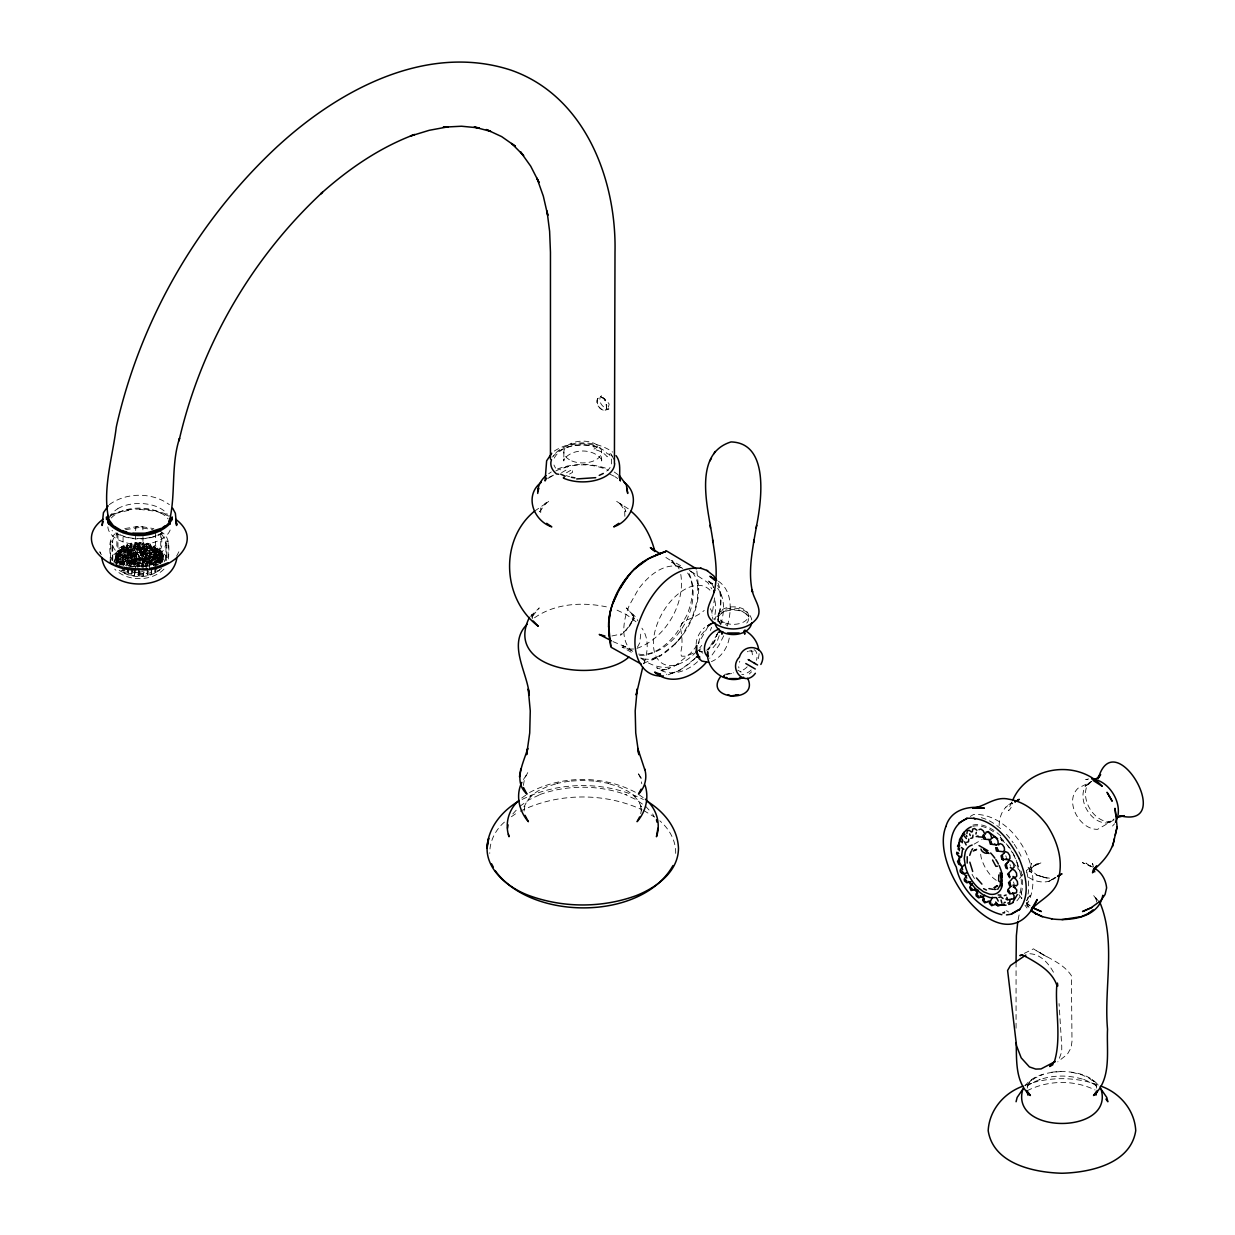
<?xml version="1.0" encoding="UTF-8"?>
<svg xmlns="http://www.w3.org/2000/svg" width="1235" height="1235" viewBox="0 0 1235 1235"><rect width="100%" height="100%" fill="white"/><g stroke="black" fill="none" stroke-linecap="round" stroke-linejoin="round"><path stroke-width="0.75" stroke-dasharray="5 3.75" d="M110.038 562.172C111.273 552.971 106.488 540.575 115.117 533.782M117.016 532.625L116.846 545.901L117.943 548.927L123.068 545.963L123.068 532.717M146.409 548.433L146.409 542.952L146.996 549.683L147.243 543.107L147.691 544.095L150.516 543.94L151.179 549.637L151.179 544.156L150.238 544.697L149.836 550.439L120.366 554.994L118.792 554.654L118.792 549.174L120.613 550.532L117.186 551.088L117.063 557.078L152.908 552.215L154.792 551.119L154.792 545.638L153.31 546.487L153.155 553.234L153.155 547.753L150.593 546.271L149.111 547.136L148.956 553.898L149.111 552.616M162.68 559.007L162.68 553.527L161.43 554.253L161.276 560.999C161.137 559.193 164.873 557.217 162.495 553.033L160.92 553.944L158.342 552.462L162.001 551.952L161.816 566.124M563.855 452.041L563.839 460.964L564.241 458.71L563.392 460.315C571.141 447.888 594.313 447.888 602.062 460.315L601.213 458.725L601.615 460.964L601.615 452.041M1016.065 961.957L1016.065 1029.295M139.339 547.8L139.354 542.335L139.709 548.556L140.111 542.335L142.426 543.277L143.677 542.566L143.677 548.047L144.526 548.139L144.526 542.659L142.951 543.57L142.781 550.331L142.241 549.158L144.109 548.402M675.684 853.4C676.039 840.68 669.277 828.963 659.83 820.812M698.717 588.725C698.3 615.524 682.754 642.385 659.783 656.171M759.139 653.67L758.182 660.385M714.602 597.848L711.993 615.169M130.447 566.958L163.066 561.601L163.066 555.58L161.43 554.253M110.486 543.184L110.996 541.177L112.709 541.084L112.709 560.412L110.625 557.155L110.486 543.184L110.625 544.82L112.709 545.283M168.192 543.184L168.053 557.155L165.953 560.412L165.953 541.084C169.118 539.834 169.149 546.534 165.953 545.283M112.709 556.229L112.709 560.412M165.953 560.412L165.953 556.229M115.936 559.517L115.874 553.928L118.359 555.395L118.359 560.875L118.529 554.114L122.033 553.573L122.574 560.227L122.033 559.054L118.112 559.856L115.997 558.992M999.115 825.675C999.347 816.705 1002.82 806.47 1012.191 803.445M116.028 562.898C121.555 544.928 153.063 545.005 162.202 560.119M115.596 557.865C120.999 539 157.679 539 163.082 557.865M523.378 785.46L524.52 778.776L527.901 772.338L522.559 781.029M524.041 811.102L525.168 804.479L524.072 806.81L527.484 800.326L533.011 794.352L529.923 796.621L537.812 791.064L547.445 786.494L558.436 783.113L556.738 783.407L570.369 781.029L569.489 781.168L582.766 780.412L596.026 781.184L595.162 781.029L608.778 783.422L607.08 783.129L618.071 786.525L627.72 791.095L635.593 796.652L632.49 794.383L638.001 800.357L641.397 806.841L640.286 804.494L641.413 811.086M640.733 813.68L641.582 808.709M110.038 562.527L112.277 556.059L118.622 550.563L117.14 551.397L127.329 547.476L139.339 546.086L151.349 547.476L161.538 551.397L160.041 550.563L166.385 556.059L168.053 559.223M113.929 561.786C119.826 541.455 158.852 541.47 164.749 561.786M113.929 563.253C119.98 543.678 154.313 543.755 164.224 560.242M533.103 613.934L532.023 619.939L531.621 614.413M624.864 516.307L624.57 507.878L625.898 511.83L619.09 502.63L622.255 505.285L616.666 501.395L628.353 508.835M1018.103 919.843L1019.786 911.569M112.184 560.381C113.234 551.875 108.927 540.498 116.97 534.276M161.692 534.276C181.792 561.771 115.442 568.347 112.184 543.138M729.252 638.047C727.461 648.051 721.024 657.699 711.406 661.605M698.192 643.234L701.048 635.222L706.497 628.615M719.218 635.67L716.346 643.682L710.881 650.274M718.492 613.795L717.782 616.975C724.019 606.987 742.652 606.972 748.889 616.975L748.178 613.795M720.869 624.509C724.127 612.714 725.578 598.589 717.628 588.292M727.322 625.96C731.784 611.093 732.648 590.608 718.075 580.975M1027.242 1088.112L1028.076 1084.623L1031.565 1079.73L1029.28 1082.416L1035.27 1077.893L1043.096 1074.45M643.744 663.843C647.943 652.312 649.378 638.711 641.907 628.167M739.41 662.346L739.78 661.25M718.183 632.073L713.799 642.262L708.365 649.795M118.977 554.777L119.177 548.788L121.74 548.108L121.292 547.12L121.74 553.589L121.74 548.108M155.595 532.717L155.595 545.963L160.735 548.927L161.831 545.793L161.646 532.625M1011.897 802.009C999.902 825.706 1023.8 791.388 1005.398 807.443M708.01 626.639L698.254 643.775M723.725 635.778L718.909 645.349L709.693 658.317M717.628 633.401L707.917 650.212M554.222 458.139C561.817 443.936 581.345 443.288 595.332 446.283L593.973 446.036L594.297 449.386A23.403 13.508 0 0 1 607.126 456.78L611.124 455.082L612.004 456.147A31.909 18.417 0 0 1 613.949 459.698M593.973 449.154L597.261 447.07L596.999 445.727C582.117 441.96 561.632 442.794 552.554 457.027M176.59 556.136L178.874 551.767M532.686 616.003L539.247 607.913L529.414 617.407M637.414 647.248L639.761 642.895L641.011 631.471M157.37 570.431L156.212 569.551M1088.977 783.854L1085.565 785.831C1077.105 800.048 1090.52 823.266 1107.054 823.035L1114.016 819.021M1112.534 826.03L1114.572 823.776M681.674 636.071L675.051 643.991L681.674 636.071L692.14 618.087L697.682 599.454L697.682 582.75L697.96 584.263L695.907 577.64L692.573 572.361L693.669 573.812L689.238 570.153M1059.368 1058.256L1061.745 1051.68L1061.745 1046.277L1059.059 1003.592M142.951 549.05L127.483 550.887L125.414 551.767L125.955 552.94L125.955 547.46L123.253 545.947L123.253 551.428L127.359 550.501L127.915 557.139L128.069 550.393L131.574 549.853L132.114 556.491M134.136 569.412L134.569 575.263L146.965 573.426L155.101 572.083L155.425 566.124M1019.616 878.517L1023.985 872.389M1025.019 1085.874C1033.34 1074.527 1048.808 1072.212 1061.961 1071.517M697.266 645.272L690.535 653.315L675.607 665.372L668.012 668.876L669.015 668.521L661.821 670.157L667.363 669.648L661.157 669.401L662.037 669.679L656.619 667.687C670.775 678.586 689.871 670.682 700.523 658.687M161.831 533.026L160.735 533.798L160.735 548.927M512.834 813.88L517.496 808.832M504.42 822.109C495.42 829.905 489.508 841.375 489.77 853.385M161.785 567.853C151.102 579.107 131.358 579.091 119.162 570.261M163.962 569.119C151.442 581.824 127.22 581.824 114.716 569.119M606.709 471.091C612.298 467.231 613.162 459.59 609.179 454.279L607.126 453.662A23.403 13.508 0 0 0 594.297 446.252L593.973 446.036M675.514 643.45L661.327 654.92L654.087 658.255L655.538 657.746L648.776 659.289L642.54 659.042L644.346 659.243L640.749 657.915M694.579 658.811L680.207 670.265L667.61 675.005M749.29 673.955L751.575 671.825M696.478 656.943C688.265 665.279 678.277 672.674 666.406 674.31M534.508 511.166L548.834 501.364L543.23 505.254L546.379 502.614L539.556 511.83L540.884 507.878L540.59 516.307M1027.597 897.799L1030.299 895.499L1026.655 900.608L1028.199 897.768L1026.964 902.986L1028.199 908.204L1027.196 904.807L1028.987 907.308M1026.764 870.289L1030.932 867.14L1041.553 862.617L1033.093 866.353L1037.909 863.08L1032.522 867.155L1029.141 871.895L1031.379 863.373L1030.268 868.097L1031.379 872.836L1027.829 867.109L1036.86 875.059L1047.172 878.27C1018.566 868.977 1051.927 881.45 1055.446 877.637C1047.265 884.862 1034.729 882.238 1026.81 876.063M1027.041 1086.09C1043.59 1074.712 1065.867 1073.632 1084.608 1079.776M109.297 504.636C126.402 492.132 152.275 492.132 169.38 504.636M534.508 617.793C555.117 603.39 582.364 601.769 606.37 606.848M521.71 798.042L526.388 794.738M519.827 806.316L529.228 799.693L540.714 794.275L539.263 794.753C567.112 784.704 598.419 784.719 626.269 794.769L624.802 794.29L636.287 799.74L644.099 805.266M511.413 816.736L517.172 812.676M554.253 451.099C571.326 439.907 595.996 440.123 612.637 452.087M548.664 473.777L551.258 471.971M547.769 478.547L553.65 475.151M706.636 650.305L714 642.524A14.866 8.63 -59.9 0 0 716.871 634.697M159.701 569.875C149.065 578.011 129.598 578.026 118.961 569.875M155.27 556.167L155.116 557.448L155.27 550.687L156.752 549.837L159.315 551.319L159.315 556.8L160.272 549.575L159.068 555.765L116.985 562.28L115.596 561.508M157.586 553.064L157.818 547.445L156.397 548.263L156.397 553.743L151.781 554.638L152.183 548.911L155.703 548.371L156.243 555.024C155.872 553.11 159.485 551.211 157.354 547.12L153.866 547.645L153.31 546.487M123.87 571.928L124.442 566.711M127.483 567.915L127.822 573.812L128.147 568.131M120.783 554.747L120.613 556.012L120.783 549.266L124.287 548.711L124.828 555.364L124.982 548.602L126.464 547.753L129.042 549.235L129.042 554.716L129.196 547.954L130.678 547.105L133.241 548.587L131.759 549.436L129.196 547.954M130.323 551.011L130.987 558.93L130.447 557.757L132.516 556.877L145.143 554.916L147.582 555.287L147.814 556.321L147.274 549.668L143.769 550.208L143.615 556.97L143.075 550.316L139.57 550.872L139.401 557.618L139.57 556.352M133.395 552.786L133.241 554.067L133.395 547.306L136.915 546.765L137.456 553.419L137.61 546.657L139.092 545.808L141.655 547.29L141.655 552.771L141.824 546.009L143.306 545.144L145.869 546.626L142.365 547.182L141.824 546.009M136.483 554.561L136.329 555.843L136.483 549.081L139.987 548.541L140.528 555.194L140.697 548.433L142.179 547.584L144.742 549.066L144.742 554.546L144.896 547.784L146.378 546.935L148.956 548.417L145.437 548.957L144.896 547.784M146.023 550.841L145.869 552.107L146.023 545.361L147.505 544.496L150.083 545.978L150.083 551.458L149.528 550.285L150.855 549.837M142.643 558.127L142.488 559.409L142.643 552.647L144.124 551.783L146.687 553.265L146.687 558.745L146.857 551.999L148.339 551.134L150.902 552.616L150.902 558.096L151.056 551.335L152.538 550.486L155.116 551.968L151.596 552.508L151.056 551.335M136.174 563.639L127.359 565.182M145.73 559.903L141.114 560.798L141.516 555.071L142.998 554.222L145.56 555.704L144.078 556.553L141.516 555.071M148.802 561.678L137.548 562.851L135.48 563.747L136.02 564.904L136.174 558.158L139.694 557.618L140.234 564.256L140.389 557.51L143.893 556.954L144.433 563.608L144.603 556.846L146.085 555.997L148.648 557.479L147.166 558.328L144.603 556.846M158.342 557.942L147.104 559.131L145.02 560.011L145.56 561.184L145.73 554.422L149.234 553.882L149.775 560.536L149.929 553.774L151.411 552.909L153.989 554.391L153.989 559.872L154.143 553.126L155.625 552.261L158.188 553.743L154.684 554.283L154.143 553.126M123.855 556.522L123.701 557.803L123.901 545.623L125.599 545.885L126.788 544.403L127.081 550.501L127.081 545.021M117.402 562.033L117.232 563.314L117.402 556.553L118.884 555.688L121.447 557.17L119.965 558.035L117.402 556.553M121.601 561.385L121.447 562.651L121.601 555.904L125.106 555.349L125.646 562.002L125.816 555.241L129.32 554.7L129.86 555.873L126.356 556.414L125.816 555.241M124.689 563.16L120.073 564.055M130.015 560.072L129.86 561.354L130.015 554.592L133.534 554.052L134.075 560.705L134.229 553.944L135.711 553.095L138.274 554.577L138.274 560.057L138.444 553.295L139.925 552.431L142.488 553.913L141.006 554.777L138.444 553.295M133.102 561.848L123.979 563.268L124.519 564.441L124.689 557.68L128.193 557.139L128.733 563.777L128.888 557.031L132.392 556.476M124.164 572.376L128.594 571.573M139.262 565.414L139.107 566.695L139.262 559.934L142.967 558.56L143.353 575.34L143.708 569.505M143.476 564.765L143.306 566.031L143.476 559.285L146.98 558.745L147.521 565.383L147.675 558.637L149.157 557.772L151.72 559.254L150.238 560.119L147.675 558.637M131.666 573.349L127.822 573.812M135.881 572.7L133.04 572.577C128.533 575.464 134.908 574.892 132.253 569.119M151.89 563.453L151.72 564.735L151.89 557.973L155.394 557.433L155.934 564.086L156.089 557.325L159.608 556.784L160.149 563.438L160.303 556.676L163.082 556.028M140.08 572.052L135.171 572.808L135.726 573.982L135.711 558.56L136.483 559.764L142.843 559.501L143.306 560.551L139.802 561.107L139.262 559.934M134.569 575.263L134.986 569.52M161.43 559.733L150.176 560.906L148.107 561.786L148.648 562.959L148.802 556.198L152.306 555.657L152.862 562.311L153.017 555.549L154.499 554.7L157.061 556.182L157.061 561.663L157.215 554.901L158.697 554.036L161.276 555.518L159.794 556.383L157.215 554.901M139.925 573.333L139.385 572.16L144.294 571.404M143.167 573.827L142.982 575.062M147.382 573.179L147.552 574.692L147.891 570.647M151.581 572.531L151.55 573.58L151.874 567.683M974.106 844.153L982.118 839.46M566.433 472.789L572.592 469.207L572.592 472.326L566.85 475.645M126.109 546.179L127.591 545.33L130.169 546.812L128.687 547.661L126.109 546.179L126.109 551.659L123.577 551.582M125.955 547.46L122.45 548L121.864 546.75L121.292 552.601M131.296 544.373L131.296 549.853L130.771 543.246L131.296 544.373L129.814 545.237L127.437 544.172L126.788 549.884M119.656 551.69L123.16 551.15L123.701 552.323L122.219 553.172L119.656 551.69L119.486 558.452L119.486 552.971L116.939 551.489L116.831 566.093M130.169 552.292L130.323 545.53L133.828 544.99L134.368 551.628L134.538 544.882L138.042 544.342L138.582 550.98L138.737 544.234L140.219 543.369L142.781 544.851L139.277 545.391L138.737 544.234M119.486 552.971L115.997 553.512L115.997 564.024M124.828 549.884L121.323 550.424L120.783 549.266M135.495 543.724L135.495 549.204L134.955 542.566L135.495 543.724L134.013 544.589L131.45 543.107L130.771 548.726M118.359 555.395L115.596 556.043L115.596 561.971M129.042 549.235L125.522 549.776L124.982 548.602M134.368 546.148L132.886 547.012L130.323 545.53M139.709 543.076L138.227 543.925L135.68 542.489M115.997 558.544L117.232 557.834L115.596 556.491M122.574 554.747L121.092 555.596L118.529 554.114M127.915 551.659L124.395 552.215L123.855 551.042M138.582 545.5L135.078 546.04L134.538 544.882M116.167 559.038L119.78 558.436L120.32 565.09M135.356 551.52L137.919 553.002L139.401 552.138L136.838 550.656L135.356 551.52L135.202 558.266L135.202 552.786L132.624 551.304L131.142 552.168L131.142 557.649L126.541 558.544L126.943 552.817L130.447 552.277M132.269 549.745L133.75 548.88L136.329 550.362L134.847 551.227L132.269 549.745L131.574 555.333L132.948 557.649L131.466 558.513L128.888 557.031M132.114 551.011L128.61 551.551L128.069 550.393M137.456 547.939L135.974 548.788L133.395 547.306M120.474 558.328L121.956 557.479L124.519 558.961L123.037 559.81L120.474 558.328L120.474 563.808M120.32 559.609L116.677 560.119L116.677 563.777M125.646 556.522L124.164 557.386L121.601 555.904M130.987 553.45L127.483 553.99L126.943 552.817M141.655 547.29L138.15 547.831L137.61 546.657M146.996 544.203L145.514 545.052L142.951 543.57M118.39 562.496L118.653 560.86L116.939 560.597M135.202 552.786L131.697 553.342L131.142 552.168M140.528 549.714L139.046 550.563L136.483 549.081M118.761 562.882L121.725 562.651L122.265 569.289M123.562 560.103L125.044 559.254L127.606 560.736L126.124 561.585L123.562 560.103L123.562 565.584M123.392 561.385L119.888 561.925L119.347 560.752L122.852 560.211L123.392 566.865M128.733 558.297L127.251 559.162L124.689 557.68M134.075 555.225L130.57 555.765L130.015 554.592M144.742 549.066L141.238 549.606L140.697 548.433M150.083 545.978L148.601 546.843L146.023 545.361M127.761 564.935L127.761 559.455L131.265 558.915L131.821 565.568L131.975 558.807L133.457 557.942L136.02 559.424L132.516 559.98L131.975 558.807M133.102 556.367L136.606 555.827L137.147 562.481L136.9 561.446L134.476 561.076L132.392 561.956L132.948 563.129L133.102 556.367L133.642 557.541L137.147 557M138.274 554.577L134.769 555.117L134.229 553.944M143.615 551.489L142.133 552.354L139.57 550.872M121.308 564.966L124.812 564.426L125.353 565.599M126.634 561.879L128.116 561.03L130.694 562.512L127.174 563.052L126.634 561.879L126.634 567.359M131.821 560.088L130.339 560.937L127.761 559.455M147.814 550.841L144.31 551.381L143.769 550.208M153.155 547.753L151.673 548.618L149.111 547.136M130.848 566.711L130.848 561.23L132.33 560.381L134.893 561.863L134.893 567.344M146.687 553.265L143.183 553.805L142.643 552.647M129.721 563.669L131.203 562.805L133.766 564.287L132.284 565.151L129.721 563.669L129.721 569.15M135.047 560.582L136.529 559.733L139.107 561.215L135.603 561.755L135.047 560.582L134.353 566.17M128.069 565.8L129.552 564.935L129.011 563.777L125.507 564.318L126.047 565.476M134.893 561.863L131.389 562.404L130.848 561.23M140.234 558.776L136.73 559.316L136.174 558.158M150.902 552.616L147.397 553.156L146.857 551.999M156.243 549.544L154.761 550.393L152.183 548.911M121.076 570.585L125.106 570.045M128.594 566.093L130.076 565.244L132.639 566.726M133.92 566.664L133.92 563.006L137.44 562.465L137.98 569.119M144.433 558.127L140.929 558.668L140.389 557.51M149.775 555.055L146.27 555.596L145.73 554.422M138.135 566.016L138.135 562.357L141.639 561.817L142.179 568.471M137.98 563.639L134.476 564.179L133.92 563.006M153.989 554.391L150.469 554.947L149.929 553.774M159.315 551.319L157.833 552.168L155.27 550.687M142.349 561.709L145.853 561.169L146.394 562.342L144.912 563.191L142.349 561.709L142.349 567.189M135.371 566.927L136.853 566.062L136.298 564.904L134.275 564.58L132.793 565.445L133.334 566.618M142.179 562.99L138.675 563.53L138.135 562.357M147.521 559.903L144.016 560.443L143.476 559.285M152.862 556.831L149.342 557.371L148.802 556.198M146.394 567.822L146.548 561.06L150.053 560.52L150.593 565.337M157.061 556.182L153.557 556.723L153.017 555.549M140.08 566.572L143.6 566.031M145.421 563.484L148.926 562.944L149.466 564.117L147.984 564.966L145.421 563.484L145.421 567.143M150.763 560.412L152.245 559.548L154.807 561.03L153.325 561.894L150.763 560.412L150.763 565.892M150.593 561.678L149.111 562.542L146.548 561.06M155.934 558.606L154.452 559.455L151.89 557.973M149.466 569.597L149.636 562.836L151.118 561.987L153.68 563.469L153.68 568.949M154.807 566.51L154.962 559.764L158.466 559.208L159.022 564.04M160.149 557.958L156.644 558.498L156.089 557.325M147.922 565.769L143.723 566.417M153.835 562.187L155.317 561.338L157.895 562.82L156.413 563.669L153.835 562.187L153.835 565.846M159.176 562.759L159.176 559.1L160.658 558.251L162.665 558.56L162.665 562.218M153.68 563.469L152.198 564.318L149.636 562.836M159.022 560.381L157.54 561.246L154.962 559.764M152.708 564.611L156.212 564.071L156.799 565.321M561.647 472.635L567.39 469.315L567.39 466.197L560.489 469.871M609.179 454.279L610.862 453.739L613.548 458.2M970.262 816.428L973.782 814.405C1013.564 812.892 1047.99 872.311 1026.1 905.734M1091.709 781.431L1088.205 783.469C1079.421 798.15 1093.315 822.201 1110.404 821.939M1085.565 785.831L1090.737 782.836M1107.054 823.035L1110.466 821.074M1113.924 819.916L1097.622 829.333C1079.683 829.843 1063.891 801.391 1078.109 788.177L1091.4 781.601M1055.987 877.267L1048.515 881.589L1055.076 877.792M1024.294 953.374L1033.525 948.835C1046.014 957.495 1062.779 962.451 1071.393 975.65L1071.995 1041.321L1071.1 1047.743L1067.41 1054.211L1057.762 1061.868M643.42 663.473L660.37 655.847M747.329 651.771L748.225 651.308M555.827 470.952C571.959 463.002 591.935 462.847 608.284 470.303M549.066 477.297L554.098 474.873M110.285 515.119C128.857 506.89 151.457 506.983 169.812 515.798M109.622 516.184L115.982 513.158L114.84 513.637L130.725 509.839M162.572 533.366C146.98 541.331 126.31 541.146 112.014 530.479M529.506 792.546C562.002 775.101 603.514 775.086 636.01 792.592L634.45 791.851M522.081 799.477C559.548 780.921 605.984 780.921 643.435 799.508M520.29 811.194C557.757 792.7 604.177 792.268 642.077 809.743M652.034 660.077L656.155 658.147M1024.803 1085.349C1048.376 1076.457 1075.546 1076.457 1099.119 1085.333M1027.103 1090.767C1047.959 1080.069 1074.064 1079.622 1095.121 1090.011M1039.299 1079.776L1040.271 1079.344M1029.913 1083.929L1031.287 1083.327M678.401 664.168C665.696 670.775 651.401 666.313 640.641 658.023M1088.683 778.945L1085.719 779.594L1091.076 779.532M125.507 529.722L139.339 527.453L153.155 529.722M724.59 674.387L733.374 672.828M557.525 468.96C573.642 463.002 591.874 463.017 607.99 468.991M726.674 674.403L733.328 673.214M636.936 648.375C665.819 638.279 686.506 602.433 680.408 572.376M124.75 528.565L139.339 526.218L153.835 528.626M749.105 650.968L753.196 651.215M1051.525 1072.227C1068.862 1070.174 1090.845 1072.474 1100.894 1088.699M633.648 649.008L627.797 649.054L622.085 647.063L633.478 653.485M611.927 635.979L622.579 633.663L620.557 635.16L627.75 628.275L633.354 619.322L625.512 630.9L630.375 625.034L632.938 619.862L633.787 614.675L633.431 620.124L632.351 613.934L634.389 618.951L631.162 613.085L626.222 607.929L636.056 617.423L637.816 620.649M135.711 542.952L142.967 542.952L142.967 532.856M142.967 573.688L135.711 573.688M717.767 621.421L723.833 622.641L726.828 625.419M702.638 651.694L699.257 651.03L702.175 652.806M139.339 509.345L156.212 511.29L169.056 516.184M639.498 655.631C676.317 654.195 705.525 603.452 687.802 571.064M1029.913 953.744C1041.738 954.315 1050.105 965.153 1054.875 975.002M161.476 560.983L158.049 561.539L159.886 562.898M158.404 563.114L159.5 563.284M156.336 564.457L158.775 564.843M152.013 564.719L148.509 565.275L151.071 566.757M137.363 566.371L139.385 566.68M1071.718 1072.289L1080.826 1074.45L1088.653 1077.893L1094.642 1082.416L1092.358 1079.73L1095.846 1084.623L1096.665 1088.112M597.261 447.07L595.394 446.561A31.909 18.417 0 0 0 553.45 456.147M566.201 475.645L569.644 476.725M702.854 653.176L698.856 649.981M681.041 567.791L677.66 566.433L671.624 560.412L683.187 567.266M1092.99 867.124L1082.369 862.617L1090.829 866.353L1085.997 863.08L1091.385 867.155M1092.62 1083.327L1098.316 1087.186M1083.651 1079.344L1093.994 1083.929M155.101 572.083L154.761 566.448M643.636 810.469L654.071 816.752M617.052 610.152L626.392 614.582L635.994 621.761M143.893 571.651L144.14 572.669M128.193 571.82L128.425 572.855L128.425 567.374M609.735 474.101L616.419 477.312M612.977 641.613L627.519 647.649L622.455 645.658L633.555 652.049L629.402 648.514A49.029 28.312 -60 0 1 623.798 630.159A48.659 28.096 -60 0 1 629.31 605.304L638.51 589.033A49.57 28.621 -60 0 1 658.085 570.616A49.57 28.621 -60 0 1 677.66 566.433L679.265 569.242M682.739 568.471L671.639 562.064L675.777 565.676L670.373 560.319L663.411 555.889M737.774 670.173L741.123 672.102L739.317 670.08L738.684 666.715M690.751 571.218L707.809 582.596L711.777 588.848M712.58 583.723L707.115 580.234L711.561 583.939L710.866 583.321L713.351 587.242M159.932 531.235C172.221 536.608 168.083 551.736 168.624 562.172M614.243 472.002L618.133 474.719M615.045 476.71L617.716 478.562M639.128 794.784L643.79 798.072M1026.81 903.48L1029.481 905.502M1026.3 902.847L1030.222 905.811M1000.705 839.476L1005.151 842.857A27.046 15.623 60 0 1 1017.393 864.191M996.274 880.354L993.311 878.1A27.046 15.623 60 0 1 981.007 856.797L980.528 853.107M134.955 548.047L135.819 526.851L142.812 526.82L142.967 531.59M138.953 570.832L138.922 575.541L139.308 569.752M720.746 623.845L718.384 620.649L718.399 617.052A15.252 8.799 0 0 1 730.194 610.229C736.986 609.303 749.614 611.557 748.287 620.665A15.252 8.815 0 0 1 745.925 623.845M645.673 806.362L651.493 812.661M1012.731 862.323L1020.064 870.922M1099.274 901.951L1093.623 895.499L1097.251 900.608L1095.707 897.768L1096.942 902.986M1018.86 894.557L1022.194 899.219M1025.019 905.224L1027.026 908.034M720.375 624.215L717.52 620.063L718.94 622.27M641.459 778.297L637.569 772.354L640.934 778.776L641.783 783.777M154.514 551.289L154.236 545.361L150.778 545.87L150.238 544.697M972.022 874.318L974.461 878.548M710.264 608.67L711.592 610.985A56.44 33.144 59.1 0 1 712.827 619.26M101.332 554.685L99.788 551.783L101.301 554.839M652.651 813.927L654.38 817.199M553.944 465.024L555.518 468.111M159.469 550.038L161.723 551.474L162.001 557.433L157.648 558.05L158.188 559.223L158.342 552.462M156.397 548.263L156.938 549.436L159.917 549.189L160.087 555.179M160.303 556.676L162.788 558.143L162.788 561.802M159.176 559.1L161.723 560.582L161.723 564.241M157.37 564.951L156.922 563.963L156.922 569.443M148.339 566.541L145.776 565.059L144.294 565.923L144.835 567.081M147.799 570.863L148.339 572.021M132.099 571.033L132.639 572.206M713.753 587.798L711.854 583.507L712.95 587.026M1009.921 864.515L1010.57 866.291M1005.769 855.778L1006.432 857.553M1000.659 837.407L1001.909 840.896M1013.472 881.898L1014.089 883.72M718.014 583.074C722.784 594.791 721.24 607.867 717.859 619.723C720.514 610.105 722.46 596.15 717.736 585.39M1093.423 866.785L1092.527 863.373L1093.284 866.522M1026.378 870.521L1026.841 872.311M1021.839 895.005L1021.113 891.963L1021.854 898.308M696.864 570.925L698.732 589.404M116.028 562.45L116.46 565.229M1017.455 864.16L1018.319 871.509M751.775 619.939C748.827 604.208 717.844 604.208 714.895 619.939M166.493 543.138L166.493 560.381M160.735 563.916L160.735 552.57C163.807 553.851 157.154 557.402 155.595 555.534L155.595 570.663M151.226 567.899L151.226 573.38M147.212 568.965L147.212 574.445M138.552 569.736L138.552 575.217M131.419 568.965L131.419 574.445M123.068 570.663L123.068 555.534C121.524 557.402 114.84 553.851 117.943 552.57L117.943 563.916M119.193 562.033L119.193 567.513M117.943 533.798L117.943 548.927M700.847 648.823A56.424 33.144 0.9 0 1 697.667 650.845M693.283 653.13A56.424 33.144 0.9 0 1 685.487 656.186L681.488 656.186L680.608 653.377L681.751 647.233A56.424 32.002 60.9 0 0 680.608 628.862L681.488 623.737L685.487 620.418A56.424 32.033 -0.8 0 0 704.228 610.461M696.37 651.756A43.951 25.379 -60 0 1 656.603 657.421A43.951 25.379 -60 0 1 668.938 603.359A43.951 25.379 -60 0 1 710.31 590.608M714.957 600.858A43.951 25.379 -60 0 1 714.031 619.491M711.592 627.349A43.951 25.379 -60 0 1 710.31 630.483M701.742 645.334A43.951 25.379 -60 0 1 699.658 648.005M754.045 649.641A13.863 7.997 -60 0 1 756.515 660.308M751.158 669.926A13.863 7.997 -60 0 1 749.352 671.624L745.261 673.986A13.863 7.997 -60 0 1 741.726 674.264M696.169 644.299A14.866 8.583 -60.1 0 1 704.598 627.519M750.865 650.104A12.057 6.962 -60 0 1 751.281 650.66L751.652 651.308A12.057 6.962 -60 0 1 751.945 658.039M747.19 666.823A12.057 6.962 -60 0 1 739.672 670.729M638.603 654.056A49.554 28.606 -60 0 0 658.085 649.842A49.554 28.606 -60 0 0 677.567 631.564L686.768 615.385A49.029 28.312 -60 0 0 692.387 590.562A48.659 28.096 -60 0 0 686.861 572.067M170.152 530A31.492 18.185 0 0 1 136.097 544.357A31.492 18.185 0 0 1 107.846 526.28M111.304 517.99A31.492 18.185 0 0 1 140.358 508.11A31.492 18.185 0 0 1 168.238 519.055M160.797 533.52A30.458 17.583 0 0 1 157.802 535.033M156.197 535.697A30.458 17.583 0 0 1 152.754 536.839M150.948 537.318A30.458 17.583 0 0 1 119.224 534.292M117.788 508.619A30.458 17.583 0 0 1 167.42 514.347M109.575 517.712A30.458 17.583 0 0 1 117.881 508.743M972.825 825.104A44.398 25.626 60 0 1 1000.967 836.203M1021.129 871.107A44.398 25.626 60 0 1 1016.667 901.041M972.732 826.338A43.333 25.009 60 0 1 993.48 831.726M1000.211 837.207A43.333 25.009 60 0 1 1012.407 852.891M1013.24 854.373A43.333 25.009 60 0 1 1019.848 893.137M981.238 817.663A52.981 30.582 60 0 1 1002.789 830.661M1006.432 834.381A52.981 30.582 60 0 1 1013.24 842.826M1014.259 844.323A52.981 30.582 60 0 1 1021.515 857.183M1026.841 872.327A52.981 30.582 60 0 1 1028.076 894.125M1006.185 910.812A4.353 2.516 60 0 1 1008.563 912.078M606.74 405.914L606.447 408.955L604.949 410.607C599.948 409.896 594.652 403.783 597.57 398.673L600.411 397.022L602.757 397.639C607.913 399.399 605.505 419.622 609.179 404.077C607.126 401.205 603.683 396.281 599.685 397.716C603.174 395.956 606.709 401.529 606.74 405.914M597.431 398.905L597.431 403.598L600.287 408.538L604.347 410.885L608.979 408.878L607.481 409.078C602.896 407.55 598.466 402.363 600.133 397.346L601.491 395.895L597.431 398.905M123.917 561.678L122.435 562.542L122.975 563.7L126.479 563.16L123.917 561.678M138.49 563.932L137.008 564.796L137.548 565.954L141.052 565.414L138.49 563.932M1040.935 953.158L1036.335 950.718L1046.94 956.878L1040.935 953.158M569.397 459.744L567.205 458.231A18.942 10.93 0 0 1 565.398 447.688A18.911 10.914 0 0 1 592.291 442.624A18.911 10.914 0 0 1 597.663 458.694A18.911 10.914 0 0 1 569.366 459.76M725.732 623.181A15.16 8.768 -0.1 0 0 748.503 615.601A15.16 8.768 -0.1 0 0 725.779 608.006A15.16 8.768 -0.1 0 0 725.732 623.181"/><path stroke-width="1.5" d="M751.775 622.78C748.842 638.48 717.844 638.464 714.895 622.78M1016.065 961.957L1016.374 935.667L1017.794 921.526M608.762 621.822L609.102 635.886L610.677 646.137M608.593 627.071C608.052 607.543 618.117 589.604 629.557 574.507M994.206 887.841L994.144 887.564M989.436 840.912L990.346 844.153L996.259 844.894M967.221 856.704L967.206 863.095M992.554 860.039L995.919 866.322L997.401 866.229M608.747 622.023C610.723 598.419 624.169 575.124 643.62 561.601M608.886 622.224L610.677 609.828M969.599 833.918L970.247 835.524M959.24 850.791L959.533 848.121M966.928 833.563L967.237 830.893L969.104 830.275L971.451 832.004M972.362 831.772L972.671 829.102L974.538 828.5L976.885 830.229M1009.998 899.836L1009.69 902.507L1007.822 903.109M968.796 839.09L968.487 841.73L966.619 842.332M972.948 835.138L972.64 837.793L970.772 838.38M1001.06 900.006L1001.847 903.14M958.144 849.356L959.626 839.445L963.917 832.205M961.386 857.044L962.451 849.85M1001.292 887.07L1002.233 880.802L1001.292 873.454M1002.28 883.828L1001.817 886.992A27.17 15.684 60 0 1 989.451 894.109L983.508 891.778L977.564 887.255A27.17 15.684 60 0 1 965.291 865.874L964.257 858.449L965.214 852.119A27.17 15.684 59.9 0 1 972.192 845.049M722.135 632.227L721.842 634.203L722.799 631.579M614.413 463.295L614.999 252.187C616.589 179.322 584.819 95.743 510.765 70.071C427.125 42.87 340.15 89.352 279.45 144.619L277.489 146.378C197.847 220.355 141.037 318.769 116.785 424.732L116.244 427.31C112.539 458.154 101.193 492.302 109.714 522.806C116.877 531.328 128.702 533.767 139.339 534.029C149.975 533.767 161.785 531.328 168.948 522.806C176.188 495.93 170.523 465.564 179.538 438.271L178.998 440.849C200.657 346.201 251.415 258.285 322.567 192.197L320.606 193.941C348.332 169.118 379.531 147.582 414.574 134.492L410.39 136.066L429.271 130.293L448.089 126.819L443.226 127.174L461.504 126.232L479.134 127.931L474.225 127.051L490.774 131.435L486.389 129.521M957.511 846.284L960.444 840.695M523.532 787.575L526.975 794.105C512.787 781.23 523.625 762.952 527.715 748.348L526.635 754.662L529.722 732.942L530.263 710.943L528.225 688.929L529.29 695.073C527.607 672.396 506.998 644.222 527.113 624.308M756.654 525.338C761.408 501.039 769.714 442.933 731.012 441.929C690.689 454.495 709.508 513.173 713.058 542.443L712.61 539.988C715.451 557.186 718.152 574.939 714.139 592.167L714.54 589.898C713.197 599.33 702.931 609.858 710.372 619.152C715.899 625.929 724.837 628.816 733.328 628.97C742.034 628.8 751.359 625.774 756.7 618.534C763.446 609.256 753.304 599.207 752.13 589.898L752.532 592.167C748.518 574.939 751.22 557.186 754.06 539.988L753.612 542.443L756.654 525.338L756.16 528.101M520.691 769.698L520.83 768.849L519.472 776.83M507.539 828.253L508.11 824.857M176.898 557.51C172.221 592.846 106.472 592.831 101.764 557.51M657.915 828.253L656.464 836.728C661.111 823.251 656.31 808.122 645.349 799.168M538.059 491.669L538.692 488.118L538.028 489.955M995.688 902.029L997.741 905.996L1003.592 904.236M969.737 855.346L971.204 851.208M956.878 852.165L956.631 853.864L958.777 856.256M1098.224 778.621C1114.341 721.857 1176.832 830.09 1119.636 815.687M1093.284 869.672L1092.527 872.836L1096.634 865.905L1093.809 869.656C1103.303 861.721 1112.287 851.193 1114.371 838.673M1115.236 835.092L1117.119 826.848L1114.989 808.323L1115.977 815.949M1112.581 846.5L1117.119 826.848M1102.778 895.267C1099.119 917.605 1069.973 921.387 1051.525 918.855M1096.665 1091.617L1095.846 1095.105L1097.174 1090.459M1016.065 1101.743L1017.161 1097.421L1022.719 1089.347M995.703 847.627L996.444 850.977L1002.604 851.656M982.967 898.879L982.643 900.192L984.635 902.785L990.038 901.365L988 901.195M975.897 833.995L976.345 832.359M642.756 667.193L636.179 695.058L637.229 688.945L635.191 710.943L635.732 732.957L638.835 754.662L637.754 748.348L644.778 769.714M760.837 664.461C769.914 647.912 744.458 640.147 739.394 657.144C727.909 668.907 744.751 687.833 755.388 673.291M612.884 603.39L617.438 593.232M1023.028 1088.699C1008.347 1135.042 1115.575 1135.042 1100.894 1088.699M985.345 834.057L986.286 831.958L988.463 832.158L990.655 834.505L991.582 837.685L990.64 839.754L988.463 839.553M724.281 675.406L723.478 677.166L724.451 675.684M1012.607 800.481C1027.149 765.932 1077.476 759.046 1102.268 786.309L1093.099 780.443M103.169 521.448L102.057 525.492L103.447 512.664L108.186 505.841M521.834 782.403C515.396 795.294 519.086 811.133 528.379 821.707L525.029 815.332M672.998 865.534C641.66 921.372 531.127 920.878 495.127 870.582M641.088 789.18L638.495 794.09C645.04 787.575 647.48 777.633 644.639 768.849M639.606 816.922L637.09 821.692C645.812 811.719 649.24 797.903 645.071 785.182M168.871 521.448L170.152 519.117M546.642 478.084L545.083 480.94L546.626 460.825L551.705 453.26M529.414 617.407C502.691 671.315 600.241 683.341 628.908 657.02M709.986 460.856L711.437 458.2M713.923 453.677L715.142 451.485M1012.932 901.998L1017.285 894.634M1099.026 777.263L1100.632 774.546L1095.059 780.149M997.71 889.308L1000.165 885.155L1001.014 879.459L1000.165 872.79M1115.452 822.294C1124.9 806.007 1109.91 780.304 1091.663 778.914M620.171 588.339C627.534 575.278 637.677 563.191 651.725 557.093M983.539 834.628L982.643 836.141L983.924 839.136L990.115 839.676M978.49 890.234L975.912 894.233L976.221 895.977L978.599 897.86L982.674 896.486M972.177 883.488L969.629 887.332L971.034 890.466L976.345 889.709L983.292 894.974L990.053 897.644L996.166 897.583M966.743 875.43L964.242 879.196L964.489 880.941L966.866 882.809L970.911 881.651M992.431 897.366L989.482 903.356L991.659 905.687L997.278 903.727L996.043 904.344M962.559 866.677L960.135 870.196L960.305 872.003L963.068 873.963L966.758 872.867M992.369 904.159L991.751 904.9L989.883 902.878L990.748 902.476M959.95 857.769L957.511 861.459L958.761 864.361L960.367 864.948M1096.263 1091.725L1093.531 1095.522C1112.009 1079.128 1106.437 1051.078 1107.533 1029.295C1103.781 988.232 1116.147 942.228 1100.262 903.325M985.669 901.55L984.99 902.291L983.353 900.145L984.202 899.651M998.528 904.499L997.895 905.178L996.583 902.97M998.806 874.967L998.621 880.972L1000.443 882.052M971.76 849.973L972.717 848.769M962.852 835.4L960.089 840.17L962.42 842.733M1019.693 909.439L1019.168 910.056C1030.901 895.159 1025.806 874.627 1019.168 858.649L1019.23 858.757C1009.088 838.936 991.118 815.779 966.264 818.434M962.914 872.481L962.25 873.13L963.053 872.419L961.525 870.721M978.753 896.425C978.259 896.811 979.031 897.305 977.549 895.174L977.302 894.711M518.993 800.388C508.619 809.157 504.575 823.899 509.005 836.728L508.45 834.196M1010.956 886.298L1007.822 889.679L1007.667 891.346L1009.859 893.924L1014.074 893.152M972.532 889.524L971.775 890.234L972.532 889.524L971.019 887.811M546.055 475.583C540.915 480.029 537.271 486.497 537.734 493.444M541.254 482.329C523.902 495.173 533.304 520.815 551.798 526.866L546.673 523.316M743.825 631.239L745.029 629.989M720.484 676.765C703.101 700.399 759.88 703.672 747.654 678.324M1011.48 879.613L1008.516 882.716L1009.582 885.727L1011.095 886.421M992.214 838.225L993.712 836.821L996.043 837.809L997.926 840.587L998.22 843.598L996.738 844.972L994.391 843.999M998.544 844.987L1000.041 843.582L1002.388 844.57L1004.256 847.349L1004.549 850.359L1003.067 851.733M1003.978 853.061L1005.475 851.641L1007.822 852.629L1009.69 855.407L1009.998 858.418L1008.501 859.792L1006.154 858.819M1008.115 861.783L1009.612 860.378L1011.959 861.366L1013.842 864.145L1014.136 867.155L1012.638 868.529L1010.307 867.557M983.214 896.579L984.712 895.159M1010.77 870.706L1012.268 869.301L1014.599 870.289L1016.482 873.052L1016.775 876.078L1015.293 877.437L1012.947 876.464M1011.666 879.166L1013.163 877.761L1015.51 878.749L1017.393 881.512L1017.686 884.538L1016.189 885.896L1013.858 884.924M965.616 879.691L967.005 881.373M706.343 662.331C693.993 676.888 670.852 686.521 654.643 672.133L660.571 674.31L659.613 674.048M1010.57 871.154L1007.637 874.102L1009.782 877.73M960.135 857.322L961.633 855.948M962.775 866.244L964.273 864.87M1010.724 885.14L1009.412 882.963L1010.261 882.747M534.508 511.166C499.187 540.035 502.274 599.129 538.29 626.269L533.227 620.989M634.034 569.381L647.68 559.285M1006.031 863.975L1007.961 862.246L1005.074 865.009L1005.985 868.082L1007.528 868.807M962.914 841.344L962.204 839.074M1003.793 853.508L1001.06 855.793L1001.847 859.174L1008.038 859.683M1010.107 876.371L1009.365 876.912L1008.532 874.318L1009.381 874.164M985.36 837.994L983.647 835.894L984.449 835.786M991.782 843.289L991.118 843.752L991.211 841.375M1093.129 909.824L1087.418 914.147L1089.517 913.036L1081.443 916.602L1061.961 919.627M997.973 850.236L997.324 850.745L997.865 849.309L996.614 848.044L997.386 847.966M710.511 624.03L707.701 626.006L713.321 622.702L712.471 623.042M103.061 519.209C71.105 542.906 112.308 574.136 139.339 569.428C166.37 574.136 207.557 542.921 175.602 519.209M518.638 801.098C501.889 811.148 487.686 827.959 487.069 848.291L488.72 838.287C480.122 865.627 506.69 887.595 529.722 895.792C563.669 908.018 601.846 908.034 635.778 895.776C655.862 887.934 678.339 872.064 678.478 848.291C677.691 828.006 663.658 811.163 646.862 801.129M162.835 527.407L165.289 525.709M618.812 523.3L613.702 526.851C632.166 520.799 641.536 495.173 624.215 482.345M1025.822 955.072L1010.477 965.508L1007.606 970.463L1016.529 1045.705L1021.175 1057.839L1029.434 1066.932L1035.779 1069.093L1041.028 1068.923L1055.138 1061.56M720.406 631.301L718.739 632.413L720.916 631.425M959.024 861.428L960.166 863.682M966.634 818.851C948.032 825.906 947.569 852.274 956.322 867.155C960.074 888.274 980.497 909.593 1001.863 914.703M1018.968 909.516L1010.693 914.317L1006.479 914.888M558.776 474.286L556.445 473.9A31.909 18.417 0 0 1 551.505 459.698M563.978 477.297L563.299 477.899L564.642 478.64A31.909 18.417 0 0 0 597.586 479.767A31.909 18.417 0 0 0 614.629 463.465M958.73 823.097L967.067 818.28M1057.484 876.402L1061.976 873.824L1057.839 876.202M1011.357 914.24L1018.072 910.365M1052.946 1064.647L1049.719 1066.5L1054.829 1061.483L1054.227 1062.193C1061.915 1038.326 1054.86 1007.637 1056.82 985.175C1051.865 970.942 1037.369 963.146 1024.942 956.152L1025.698 956.43L1021.901 955.149L1022.904 954.964L1019.878 955.566L1021.036 955.257M1000.921 895.113L998.158 894.974M1003.098 858.696L1001.94 856.256L1002.758 856.164M647.927 558.946L666.591 550.964L696.432 568.81M1007.22 867.603L1006 865.21L1006.818 865.087M1116.718 817.663L1124.359 815.625M161.6 528.256L145.792 533.196L132.886 533.196M651.509 557.047L666.113 551.319L655.816 554.963M738.499 694.718L731.089 695.923M599.237 475.398L603.313 473.453M168.176 562.728L155.826 567.359M739.194 678.03L740.66 677.336M1091.755 907.509L1082.539 911.538L1091.076 907.787L1100.617 900.778L1105.047 894.557L1106.622 887.903C1105.819 879.768 1101.62 872.25 1094.38 868.174M1023.059 1086.121C1003.947 1092.898 989.266 1110.111 988.185 1130.658C993.264 1163.771 1033.71 1172.509 1061.961 1173.25C1090.196 1172.509 1130.658 1163.771 1135.737 1130.658C1134.656 1110.095 1119.975 1092.898 1100.864 1086.105M958.113 852.953L957.31 853.246L958.746 853.508M974.77 850.159L976.561 849.433L973.257 851.023M1009.041 890.512L1008.161 890.775L1009.983 892.473M743.671 677.259C726.859 685.471 705.447 670.265 707.624 651.663L707.84 654.056M963.084 834.829L964.967 834.227M979 829.658L980.868 829.055L983.214 830.769L984.712 833.903M1014.599 893.306L1016.482 892.704L1016.775 890.018L1012.947 885.202M1011.959 899.157L1013.842 898.555L1014.136 895.884L1012.638 892.797M1002.388 904.9L1004.256 904.298M976.206 836.604L978.074 836.002M998.853 897.397L1000.721 896.795L1003.067 898.524M1004.287 895.607L1006.154 895.02M987.691 852.783C986.75 854.558 981.161 851.872 980.961 849.093M1007.451 898.509L1006.787 897.274M719.465 629.155C708.658 631.286 699.442 649.101 707.439 656.356M1011.434 899.049L1007.374 899.96L1005.892 898.972M959.595 845.157L958.221 845.651L959.688 845.882M595.718 477.667L576.714 478.948M737.449 678.586L729.206 678.586M735.52 695.32L737.573 694.95M739.209 632.984L727.446 632.984M149.636 568.378L154.607 567.513M994.592 889.524L996.105 889.308M1004.225 902.476L1005.275 902.368M147.968 568.671L139.339 569.165L124.056 567.513M1093.855 778.884L1095.028 778.868M1006.062 905.209L997.648 905.301L994.545 904.066M708.535 662.284L701.928 661.096L699.211 658.826L696.509 653.022L696.494 645.689L696.571 652.157L696.447 651.231L698.547 655.739M699.149 656.896L696.509 656.819L699.89 657.097M977.904 836.805L982.535 837.145M701.356 568.393C669.71 564.611 647.094 597.771 638.341 624.308C629.927 643.852 636.689 678.123 663.427 675.931M993.249 889.385L988.926 888.598M641.397 664.152L611.016 647.217L608.623 626.515M604.98 636.04L599.237 634.45L611.402 640.78M571.357 477.266L574.939 477.868M1002.789 912.927L1004.41 912.85A4.353 2.516 60.1 0 1 1004.58 911.939M1051.88 918.84L1041.8 916.555L1030.87 910.936M122.388 567.22L115.395 565.059M121.493 530.386L126.819 532.084M706.79 570.4L713.815 575.927L716.686 580.481M700.477 568.069L707.686 570.724M979.046 845.574L987.969 850.73M974.538 888.829L976.885 889.817M730.132 695.629L728.156 694.718M1032.83 907.787L1041.367 911.553L1032.167 907.524M1042.479 916.602L1034.405 913.036L1036.489 914.147L1032.213 910.905M1013.209 886.946L1014.877 887.718M488.072 130.308L501.657 136.606L515.427 146.286L511.568 143.445L523.655 155.595L520.429 151.766L530.71 166.185L539.031 182.502L536.916 178.102L543.323 196.149L547.753 215.384L547.028 210.969L549.621 231.331L550.455 252.187L550.455 459.065M560.705 474.132L565.198 476.216M110.502 562.743L113.759 564.287M725.995 677.336L727.461 678.03M120.011 529.676L113.388 525.709L108.51 519.117M986.472 890.095L983.585 888.644M716.454 580.033L709.955 576.297L714.818 580.342M749.197 660.169L757.564 665.001M745.801 663.535L755.264 669M748.132 659.552L749.521 660.354M754.323 663.133L755.141 663.596M966.418 838.565L964.211 835.956M660.401 553.975L650.351 547.584L653.207 550.069M746.233 631.301C752.794 635.299 757.75 642.123 758.707 649.826M961.417 847.503L963.748 849.232M988.139 831.51L997.602 838.704M983.693 849.448L989.05 853.524M980.328 895.545L984.326 898.586M630.977 511.197C643.203 521.494 651.123 536.206 654.859 551.582L654.056 548.849M651.756 548.433L654.643 551.319M619.43 475.614L626.315 484.923L627.72 493.444L626.778 488.118L627.426 489.955M981.918 884.121L976.453 877.946M172.715 508.249L175.355 513.281L176.605 525.492L175.879 521.293L176.96 524.211M970.417 882.716L976.514 889.833M975.388 890.327L977.796 893.137M1027.643 1091.725L1030.391 1095.522C1015.139 1082.616 1016.652 1060.711 1016.22 1042.587M1101.203 1089.347L1106.761 1097.421L1107.857 1101.743L1105.958 1099.104M963.917 873.16L966.773 878.116M968.672 881.42L970.587 884.723M743.856 631.564L744.828 634.188L744.52 632.227M616.033 455.638C621.591 462.724 618.889 472.048 620.001 480.245L619.476 477.312M708.01 655.214L708.473 656.094M491.592 863.867L493.352 867.217M996.738 897.984L998.22 901.071M964.659 841.822L966.156 844.956M972.701 871.462L969.83 862.154M966.418 835.555L966.866 836.543M960.845 864.454L962.683 869.687M1026.733 1090.459L1028.076 1095.105L1027.242 1091.617M1093.87 868.483L1094.766 871.895M619.214 475.83L620.387 480.971M656.464 819.793L656.958 822.124M710.017 525.338L710.511 528.101M1001.817 873.253L1002.28 876.958M958.993 855.994L959.626 860.98M1057.438 983.06L1057.793 985.993M608.886 631.286L609.241 636.01M172.205 519.95L172.205 516.94L169.689 524.196L170.276 523.347C154.761 539.571 123.917 539.587 108.402 523.347L108.973 524.196L106.472 516.94L106.472 519.456M170.831 517.542L170.831 521.031M107.846 515.396L107.846 522.791M990.609 853.014A27.17 15.684 60 0 1 994.854 858.155M995.796 859.545A27.17 15.684 60 0 1 998.374 864.021M999.115 865.534A27.17 15.684 60 0 1 1001.847 873.315M962.266 835.925A43.333 25.009 60 0 1 971.25 826.863M1013.086 902.523A43.333 25.009 60 0 1 1008.748 904.437M975.079 819.052A4.369 2.516 60 0 1 973.875 818.126M945.887 826.524C928.118 870.104 1006.494 970.741 1037.153 899.528L1031.225 909.593C1040.719 898.987 1056.45 893.569 1058.812 877.437C1063.242 859.251 1056.928 840.232 1046.909 825.026C1037.57 812.522 1024.695 801.608 1008.825 799.199C995.209 795.88 985.298 806.517 972.686 808.23L984.372 808.107C968.904 805.328 950.749 809.481 945.887 826.524M995.95 886.514L994.422 887.703L997.463 885.649L995.95 886.514M1019.122 799.431L1015.046 801.824L1019.122 799.431M961.231 839.352L961.231 839.352M1003.376 859.9L1001.847 859.174L1003.376 859.9M1109.184 795.88L1107.039 792.283L1112.195 801.222L1109.184 795.88"/></g></svg>
